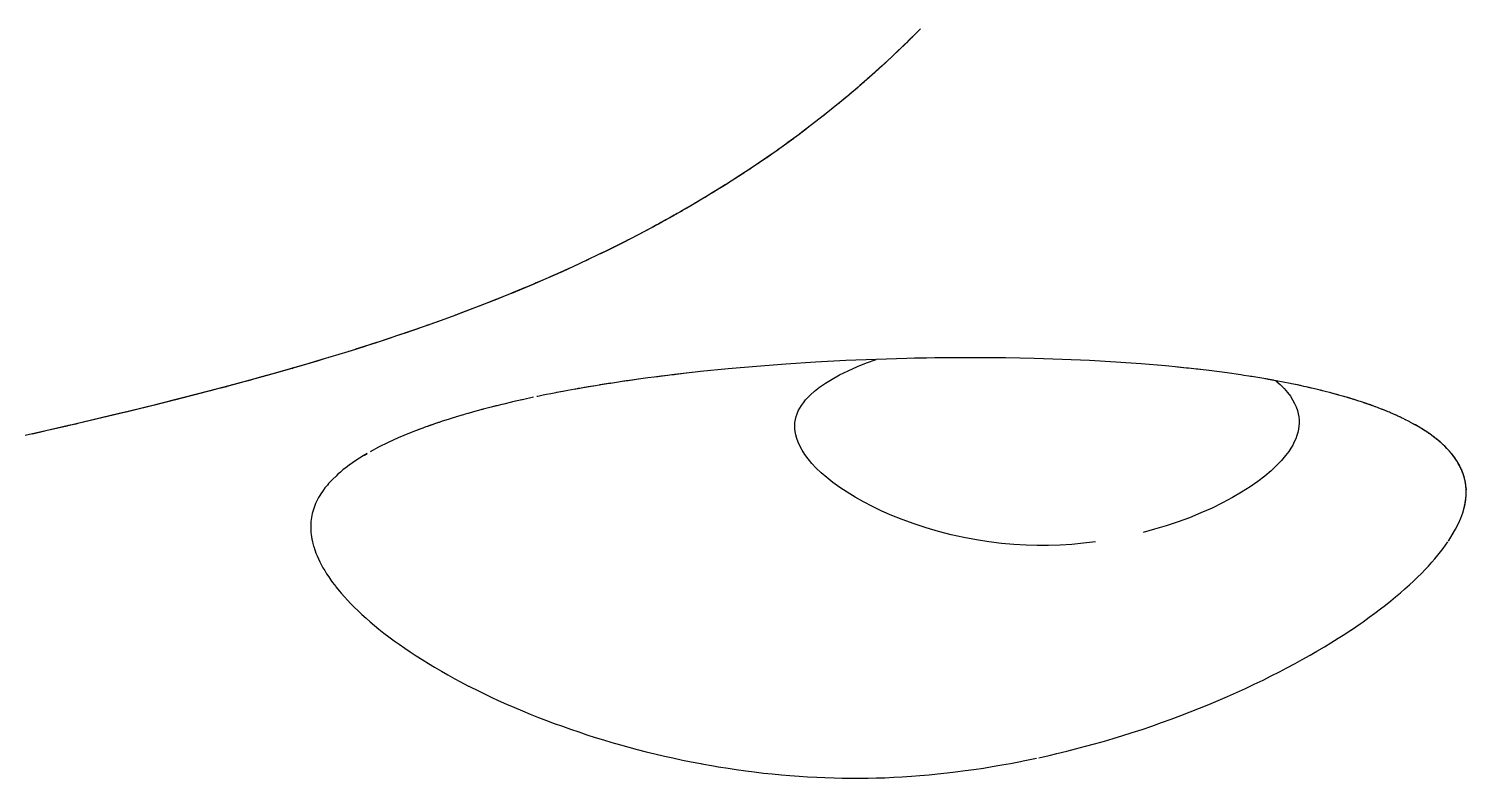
# Model space of a CAD drawing. Extents: x 0 to 11, y 0 to 8.5.
# Drawn here: x 4.4508 to 4.8114, y 6.0321 to 6.22 of the extents above; entities that cross this region are included whole.
import ezdxf

# ---------------------------------------------------------------- set-up
doc = ezdxf.new("R2010")
doc.units = 0
doc.header["$LTSCALE"] = 0.5
doc.header["$MEASUREMENT"] = 0
doc.layers.add('VISIBLE', color=7, linetype='CONTINUOUS')

msp = doc.modelspace()

# ---------------------------------------------------------------- linework, layer by layer
at = {"layer": 'VISIBLE'}
for p, q in [((4.67222121, 6.2177603), (4.67139802, 6.21694748)), ((4.67172123, 6.21725671), (4.67139802, 6.21694748)), ((4.67222121, 6.2177603), (4.67211555, 6.21765487)), ((4.67301712, 6.21855292), (4.6724706, 6.21800536)), ((4.67450642, 6.22004506), (4.67301712, 6.21855292)), ((4.66790589, 6.21357276), (4.66578929, 6.21159941)), ((4.66934236, 6.21495427), (4.66736738, 6.21306375)), ((4.67099663, 6.21655031), (4.66887491, 6.21449956)), ((4.6650098, 6.21088019), (4.6615887, 6.20778147)), ((4.66427879, 6.21020591), (4.66186001, 6.20803098)), ((4.66366945, 6.2096527), (4.66320324, 6.20922478)), ((4.66513462, 6.21099116), (4.66366945, 6.2096527)), ((4.66713257, 6.21283998), (4.6638232, 6.20979857)), ((4.66578929, 6.21159941), (4.66427879, 6.21020591)), ((4.66655627, 6.21231448), (4.66486941, 6.21075623)), ((4.66626795, 6.21204131), (4.6659772, 6.21176356)), ((4.65932551, 6.20581806), (4.65762337, 6.20434142)), ((4.6604728, 6.20680703), (4.65885394, 6.20540334)), ((4.66019564, 6.20655884), (4.65932551, 6.20581806)), ((4.66191023, 6.20807553), (4.66039541, 6.20673088)), ((4.66081035, 6.20709909), (4.66080506, 6.20709452)), ((4.66281317, 6.2088764), (4.66109167, 6.207342)), ((4.66236007, 6.20848063), (4.66110739, 6.20736389)), ((4.66143944, 6.20765197), (4.66110739, 6.20736389)), ((4.66294407, 6.20899288), (4.66123972, 6.20747372)), ((4.6615887, 6.20778147), (4.66143944, 6.20765197)), ((4.66320324, 6.20922478), (4.66294407, 6.20899288)), ((4.65518782, 6.2022943), (4.6504725, 6.19846633)), ((4.65603291, 6.20300331), (4.65488424, 6.20204785)), ((4.65590074, 6.20289023), (4.65518782, 6.2022943)), ((4.65603291, 6.20300331), (4.65590074, 6.20289023)), ((4.65734782, 6.20410593), (4.65669963, 6.20356401)), ((4.65850286, 6.2051044), (4.65734782, 6.20410593)), ((4.65077026, 6.19870805), (4.6501373, 6.1981963)), ((4.6501373, 6.1981963), (4.64500086, 6.19424187)), ((4.65011349, 6.19817798), (4.65004659, 6.19812425)), ((4.6504725, 6.19846633), (4.65028647, 6.19831691)), ((4.64271561, 6.19253771), (4.6386203, 6.18958622)), ((4.64215914, 6.19213468), (4.64040769, 6.19087086)), ((4.64267372, 6.19250635), (4.64215914, 6.19213468)), ((4.64340377, 6.19305301), (4.64267372, 6.19250635)), ((4.64590511, 6.19492448), (4.64405606, 6.19354059)), ((4.64426752, 6.1936949), (4.64405606, 6.19354059)), ((4.64500086, 6.19424187), (4.64426752, 6.1936949)), ((4.63753585, 6.1888303), (4.63490423, 6.18700067)), ((4.63723809, 6.18862329), (4.63592627, 6.18770499)), ((4.63797743, 6.18913054), (4.63703679, 6.18848333)), ((4.63795431, 6.18911612), (4.63779271, 6.18900344)), ((4.63994884, 6.19053822), (4.63884654, 6.18974928)), ((4.64037122, 6.19084812), (4.63994884, 6.19053822)), ((4.63204993, 6.18507598), (4.62805254, 6.18247521)), ((4.63390051, 6.18632539), (4.63038917, 6.18397848)), ((4.63183481, 6.18493175), (4.63111284, 6.18446217)), ((4.63427416, 6.18658369), (4.6314981, 6.18471695)), ((4.63556352, 6.18745592), (4.63238021, 6.18530368)), ((4.63441633, 6.1866803), (4.63372696, 6.18620598)), ((4.63592627, 6.18770499), (4.63580423, 6.18762245)), ((4.6261484, 6.18125446), (4.62187057, 6.1786085)), ((4.62660179, 6.18154513), (4.62559702, 6.18091341)), ((4.62975284, 6.18356527), (4.62614091, 6.18124965)), ((4.62007599, 6.17752292), (4.61650601, 6.1754185)), ((4.62175111, 6.17853506), (4.62028582, 6.17765117)), ((4.62460155, 6.18028755), (4.62093307, 6.17803211)), ((4.6239263, 6.17988003), (4.62230047, 6.17888206)), ((4.61303202, 6.17344043), (4.61113455, 6.17236551)), ((4.61350145, 6.17369956), (4.61237537, 6.17306844)), ((4.61539199, 6.17477392), (4.61303202, 6.17344043)), ((4.61349101, 6.17369978), (4.61313355, 6.173493)), ((4.61742455, 6.1759534), (4.61524822, 6.17469049)), ((4.61537846, 6.17476627), (4.61524822, 6.17469049)), ((4.61751471, 6.17600528), (4.61553936, 6.17486854)), ((4.61674439, 6.17555349), (4.61581749, 6.1750286)), ((4.61688692, 6.17564401), (4.61625752, 6.17527778)), ((4.61811823, 6.17636887), (4.61674439, 6.17555349)), ((4.61775313, 6.17614804), (4.6170157, 6.17571895)), ((4.61875812, 6.17674607), (4.61775313, 6.17614804)), ((4.60933506, 6.17138761), (4.60581931, 6.16948375)), ((4.60803452, 6.17067889), (4.60717327, 6.17022334)), ((4.60887626, 6.17113489), (4.6084145, 6.17088911)), ((4.60953919, 6.17149402), (4.60887626, 6.17113489)), ((4.61098361, 6.17228349), (4.60933506, 6.17138761)), ((4.61074996, 6.1721526), (4.61042666, 6.17197479)), ((4.6112666, 6.17244474), (4.61063946, 6.17209262)), ((4.61073149, 6.17214245), (4.61063946, 6.17209262)), ((4.61094957, 6.17226424), (4.61074996, 6.1721526)), ((4.61099657, 6.17229053), (4.61094957, 6.17226424)), ((4.6112666, 6.17244474), (4.61098361, 6.17228349)), ((4.61099657, 6.17229053), (4.61098361, 6.17228349)), ((4.61143829, 6.17253758), (4.61099657, 6.17229053)), ((4.61113455, 6.17236551), (4.61099657, 6.17229053)), ((4.59949302, 6.16621959), (4.5954635, 6.16421697)), ((4.60222996, 6.1676192), (4.59949302, 6.16621959)), ((4.60177463, 6.16737181), (4.60101315, 6.16698787)), ((4.60161561, 6.16730045), (4.60101315, 6.16698787)), ((4.60161561, 6.16730045), (4.60111361, 6.16704832)), ((4.60561405, 6.169375), (4.60161561, 6.16730045)), ((4.60515269, 6.16913741), (4.60496757, 6.16903958)), ((4.59410248, 6.16355917), (4.59060943, 6.16189674)), ((4.59711346, 6.16503847), (4.59440389, 6.16370658)), ((4.59844454, 6.16569276), (4.59711346, 6.16503847)), ((4.58500779, 6.15932432), (4.58376532, 6.15875821)), ((4.58908925, 6.16117934), (4.58458569, 6.1591274)), ((4.58628702, 6.15990718), (4.58500779, 6.15932432)), ((4.59079322, 6.16198421), (4.59057374, 6.16188147)), ((4.59119621, 6.162176), (4.59075491, 6.16196682)), ((4.5908431, 6.16200795), (4.59075491, 6.16196682)), ((4.57748612, 6.15601662), (4.57190996, 6.15369002)), ((4.57864803, 6.15652581), (4.57464125, 6.15481669)), ((4.57864803, 6.15652581), (4.57748612, 6.15601662)), ((4.57932389, 6.1568141), (4.57812194, 6.15628996)), ((4.57885272, 6.15660863), (4.57847432, 6.15645153)), ((4.58344963, 6.15861327), (4.57932389, 6.1568141)), ((4.58376532, 6.15875821), (4.5816432, 6.15783627)), ((4.5816432, 6.15783627), (4.5816432, 6.15783627)), ((4.56853445, 6.15232962), (4.56358696, 6.15038438)), ((4.56701119, 6.15172084), (4.56378941, 6.15046822)), ((4.57138241, 6.15347945), (4.56505911, 6.15095372)), ((4.57077181, 6.15322981), (4.56611639, 6.15137188)), ((4.57536849, 6.155126), (4.5705473, 6.15314021)), ((4.57417177, 6.15462012), (4.57410696, 6.15459335)), ((4.57513296, 6.15502643), (4.57417177, 6.15462012)), ((4.5579232, 6.14824485), (4.55307903, 6.14647778)), ((4.55777098, 6.14818971), (4.55772104, 6.1481711)), ((4.56358696, 6.15038438), (4.55911603, 6.14869681)), ((4.56505911, 6.15095372), (4.5592261, 6.14872775)), ((4.5648235, 6.1508607), (4.56353135, 6.15037071)), ((4.56508997, 6.15096605), (4.56505002, 6.15095025)), ((4.55125875, 6.14582677), (4.54556868, 6.14384341)), ((4.54863745, 6.14491664), (4.5468799, 6.14430476)), ((4.53793093, 6.14129402), (4.53278728, 6.13965869)), ((4.5382574, 6.14140546), (4.53675031, 6.14091866)), ((4.5381896, 6.14137963), (4.53726183, 6.14108129)), ((4.5382574, 6.14140546), (4.53780895, 6.14125524)), ((4.53802531, 6.14132493), (4.53786728, 6.14127317)), ((4.5381896, 6.14137963), (4.53802531, 6.14132493)), ((4.54432932, 6.14342388), (4.5381896, 6.14137963)), ((4.54525164, 6.14373789), (4.54305479, 6.14300816)), ((4.54501469, 6.14365208), (4.54432932, 6.14342388)), ((4.5468799, 6.14430476), (4.54525164, 6.14373789)), ((4.52521246, 6.13732873), (4.5212956, 6.13615826)), ((4.52521246, 6.13732873), (4.52413347, 6.13699912)), ((4.53143268, 6.13922979), (4.53086118, 6.13905141)), ((4.53086656, 6.13905304), (4.53086118, 6.13905141)), ((4.53143268, 6.13922979), (4.53142767, 6.1392282)), ((4.53579229, 6.14060828), (4.5354841, 6.14050967)), ((4.68824276, 6.13755645), (4.68068011, 6.13752201)), ((4.51384866, 6.13401734), (4.5103004, 6.13300688)), ((4.52166316, 6.1362681), (4.51384866, 6.13401734)), ((4.51687037, 6.13487444), (4.51725654, 6.13498501)), ((4.51721834, 6.13497391), (4.51687037, 6.13487444)), ((4.52162746, 6.13625466), (4.51701664, 6.13491532)), ((4.52413347, 6.13699912), (4.52288522, 6.13662008)), ((4.61799251, 6.13390047), (4.61278501, 6.13331224)), ((4.74124146, 6.13496485), (4.73898201, 6.13519116)), ((4.74385235, 6.13467048), (4.74372686, 6.13468503)), ((4.74690912, 6.13431878), (4.74385235, 6.13467048)), ((4.50225577, 6.13082021), (4.49780751, 6.12963277)), ((4.50050279, 6.13034068), (4.49935818, 6.13003666)), ((4.50936417, 6.13275727), (4.49962506, 6.13010754)), ((4.5103004, 6.13300688), (4.50225577, 6.13082021)), ((4.51259576, 6.13365647), (4.50860597, 6.1325463)), ((4.59117449, 6.13021563), (4.58844713, 6.12975484)), ((4.59228481, 6.13040383), (4.59050217, 6.13010577)), ((4.59300692, 6.13052622), (4.59117449, 6.13021563)), ((4.59680166, 6.13112536), (4.5940939, 6.13070734)), ((4.59490723, 6.13083402), (4.59473005, 6.13080555)), ((4.59824165, 6.13135195), (4.59672147, 6.13112239)), ((4.60330577, 6.13207984), (4.60030855, 6.13166184)), ((4.60273676, 6.13200217), (4.60089633, 6.13174745)), ((4.60379787, 6.13214872), (4.60330577, 6.13207984)), ((4.60947658, 6.13289711), (4.60770894, 6.13267402)), ((4.75689312, 6.13292373), (4.75564841, 6.13311368)), ((4.75733448, 6.13285745), (4.75689312, 6.13292373)), ((4.76171993, 6.13212203), (4.76093861, 6.13226122)), ((4.76367971, 6.13177258), (4.76322037, 6.13185478)), ((4.76367928, 6.13177298), (4.76368853, 6.13176468)), ((4.77234702, 6.12998392), (4.77123598, 6.13023297)), ((4.4863412, 6.12668047), (4.47578429, 6.12407216)), ((4.48727434, 6.12691194), (4.48234335, 6.12568878)), ((4.48683952, 6.12680487), (4.48287681, 6.12582452)), ((4.48641443, 6.12669583), (4.48610801, 6.12661882)), ((4.4903806, 6.12771322), (4.48641443, 6.12669583)), ((4.49449423, 6.12877446), (4.48727434, 6.12691194)), ((4.49149712, 6.12799963), (4.48731583, 6.1269225)), ((4.48737702, 6.12693785), (4.48733671, 6.12692787)), ((4.49814697, 6.12972339), (4.48968664, 6.12753521)), ((4.49149712, 6.12799963), (4.4903806, 6.12771322)), ((4.49935818, 6.13003666), (4.49935818, 6.13003666)), ((4.57374933, 6.12681382), (4.5730447, 6.1266521)), ((4.57740759, 6.12761689), (4.57468216, 6.12702627)), ((4.58174366, 6.12850334), (4.58073837, 6.12829993)), ((4.58460579, 6.12905402), (4.58174366, 6.12850334)), ((4.58378727, 6.1288954), (4.58323836, 6.12878927)), ((4.58844713, 6.12975484), (4.58762501, 6.12960679)), ((4.58804576, 6.12968256), (4.58786413, 6.1296495)), ((4.58951466, 6.12993793), (4.58859905, 6.12978197)), ((4.77522642, 6.12929669), (4.77375171, 6.12965034)), ((4.77936119, 6.12821015), (4.77796224, 6.12859059)), ((4.78097383, 6.12774834), (4.78068058, 6.12783451)), ((4.78201551, 6.12744687), (4.78097383, 6.12774834)), ((4.78224666, 6.12737543), (4.78201551, 6.12744687)), ((4.78235277, 6.12734435), (4.78224666, 6.12737543)), ((4.78344974, 6.12700735), (4.78294199, 6.12716334)), ((4.78446075, 6.12668412), (4.78329904, 6.12705021)), ((4.47513593, 6.12390947), (4.47235993, 6.12324789)), ((4.47623945, 6.12418129), (4.47578429, 6.12407216)), ((4.48234335, 6.12568878), (4.47623945, 6.12418129)), ((4.55945314, 6.12312942), (4.55942197, 6.12311985)), ((4.55955542, 6.12315916), (4.55945314, 6.12312942)), ((4.56459533, 6.12457172), (4.56423358, 6.12447421)), ((4.56794275, 6.12543705), (4.56690564, 6.12517359)), ((4.56821116, 6.12550515), (4.5679843, 6.12544714)), ((4.57190049, 6.12639153), (4.56997579, 6.12593105)), ((4.79404139, 6.12302351), (4.79319067, 6.12340035)), ((4.46287239, 6.12098908), (4.44992068, 6.11800214)), ((4.46082282, 6.12050926), (4.45193733, 6.11847406)), ((4.45850545, 6.11997618), (4.4562838, 6.11946496)), ((4.46122541, 6.12060345), (4.46050746, 6.12043702)), ((4.4612989, 6.12062088), (4.46082282, 6.12050926)), ((4.46202203, 6.12079297), (4.4612989, 6.12062088)), ((4.54971561, 6.11992284), (4.54914482, 6.11970947)), ((4.55285959, 6.12103583), (4.55087051, 6.12034023)), ((4.55229228, 6.12084043), (4.55090613, 6.1203451)), ((4.55395512, 6.12139729), (4.55285959, 6.12103583)), ((4.55391987, 6.12139476), (4.55358869, 6.12128465)), ((4.79675964, 6.12171252), (4.79633949, 6.12192597)), ((4.79896514, 6.12051493), (4.79745973, 6.12134428)), ((4.798705, 6.12066356), (4.79856738, 6.12074055)), ((4.79999894, 6.11990331), (4.79864468, 6.120699)), ((4.80001111, 6.1198956), (4.79999894, 6.11990331)), ((4.80105827, 6.11923617), (4.80017047, 6.11979835)), ((4.80109585, 6.1192118), (4.8001805, 6.11979273)), ((4.45488854, 6.11913756), (4.45172169, 6.11841253)), ((4.80142985, 6.11899493), (4.80141851, 6.11900253)), ((4.80273037, 6.11808452), (4.80178503, 6.11875499)), ((4.80224387, 6.11843382), (4.80203925, 6.11857469)), ((4.80330146, 6.11766872), (4.80282034, 6.11802371)), ((4.80363069, 6.11741265), (4.80308399, 6.117817)), ((4.80351812, 6.11749591), (4.80330146, 6.11766872)), ((4.80483032, 6.11642347), (4.80381768, 6.11726429)), ((4.80406882, 6.11706846), (4.80394965, 6.11716069)), ((4.80430305, 6.11687571), (4.80394965, 6.11716069)), ((4.80441238, 6.1167861), (4.80438189, 6.1168115)), ((4.80489253, 6.11637512), (4.8046246, 6.11660747)), ((4.80539073, 6.11593155), (4.80527708, 6.11603639)), ((4.80654434, 6.11481172), (4.80600926, 6.11534366)), ((4.8067503, 6.11459877), (4.80654434, 6.11481172)), ((4.80765873, 6.11357267), (4.80718116, 6.11412229)), ((4.80753921, 6.11371022), (4.80731124, 6.11398128)), ((4.80835043, 6.11269204), (4.80772053, 6.11349961)), ((4.80783091, 6.11336454), (4.80776316, 6.11344495)), ((4.80781337, 6.11338424), (4.80777408, 6.11343096)), ((4.80821625, 6.11286963), (4.80814323, 6.11296383)), ((4.80846587, 6.11252998), (4.80830635, 6.11275172)), ((4.80846587, 6.11252998), (4.80835043, 6.11269204)), ((4.80870549, 6.11218279), (4.80842481, 6.11258762)), ((4.80882121, 6.11202459), (4.80874636, 6.11213525)), ((4.8089129, 6.11188722), (4.80882121, 6.11202459)), ((4.80928432, 6.11128327), (4.80909363, 6.11158421)), ((4.8093263, 6.11122329), (4.8091778, 6.11146997)), ((4.80929972, 6.11126652), (4.80927977, 6.11130058)), ((4.8093263, 6.11122329), (4.80929972, 6.11126652)), ((4.80949079, 6.1109442), (4.80942496, 6.11105232)), ((4.80966764, 6.1106229), (4.80942496, 6.11105232)), ((4.8095796, 6.11078428), (4.80944191, 6.11102446)), ((4.80964007, 6.11067462), (4.8095796, 6.11078428)), ((4.80976895, 6.1104301), (4.80960407, 6.11073989)), ((4.80966764, 6.1106229), (4.80964007, 6.11067462)), ((4.80997262, 6.11003305), (4.80964439, 6.11065689)), ((4.80974927, 6.11046984), (4.80973884, 6.11048939)), ((4.80976863, 6.1104307), (4.80973884, 6.11048939)), ((4.81009191, 6.10977812), (4.80974927, 6.11046984)), ((4.80999927, 6.10997595), (4.80979774, 6.11036409)), ((4.80989692, 6.11017692), (4.80984396, 6.11028838)), ((4.80995737, 6.11004973), (4.8099185, 6.11013152)), ((4.81012585, 6.1097048), (4.80997262, 6.11003305)), ((4.81037381, 6.10913369), (4.80998459, 6.11000741)), ((4.81003678, 6.1098969), (4.81000453, 6.10996264)), ((4.81008133, 6.10979684), (4.81003678, 6.1098969)), ((4.8101984, 6.10954253), (4.81009107, 6.10976837)), ((4.8102405, 6.10944799), (4.81012585, 6.1097048)), ((4.8103219, 6.10925787), (4.8102405, 6.10944799)), ((4.81040421, 6.10905513), (4.8103219, 6.10925787)), ((4.81040548, 6.10905165), (4.81037381, 6.10913369)), ((4.8105942, 6.10853694), (4.81040421, 6.10905513)), ((4.81062827, 6.10846309), (4.8105942, 6.10853694)), ((4.81065029, 6.10839351), (4.81061434, 6.1084933)), ((4.81063041, 6.1084569), (4.81062827, 6.10846309)), ((4.81080454, 6.1079015), (4.81063041, 6.1084569)), ((4.8109687, 6.10732407), (4.81075022, 6.10809258)), ((4.81088652, 6.10764235), (4.81083413, 6.10782504)), ((4.81097254, 6.10731738), (4.81088652, 6.10764235)), ((4.81093521, 6.10746689), (4.81091253, 6.10754407)), ((4.81100741, 6.10717445), (4.81093521, 6.10746689)), ((4.81105187, 6.10700259), (4.8109687, 6.10732407)), ((4.8110914, 6.10683427), (4.81105187, 6.10700259)), ((4.81119947, 6.10629431), (4.81106297, 6.10693159)), ((4.81112855, 6.10665482), (4.81108053, 6.10686007)), ((4.81110973, 6.10674658), (4.8110914, 6.10683427)), ((4.81125589, 6.10594411), (4.81110973, 6.10674658)), ((4.81112984, 6.10664827), (4.81112472, 6.10667118)), ((4.81112984, 6.10664827), (4.81112855, 6.10665482)), ((4.81115183, 6.10651672), (4.81113016, 6.10664575)), ((4.81125061, 6.10597821), (4.81114304, 6.10658678)), ((4.81121149, 6.1062166), (4.81114304, 6.10658678)), ((4.81116019, 6.106494), (4.81115275, 6.10653184)), ((4.81120859, 6.1062323), (4.81119947, 6.10629431)), ((4.81133356, 6.10534712), (4.81121149, 6.1062166)), ((4.81124351, 6.10603564), (4.81122021, 6.10615451)), ((4.81130392, 6.10558533), (4.81122295, 6.10614051)), ((4.81123091, 6.10608966), (4.81122702, 6.10610595)), ((4.81128516, 6.1056919), (4.81125061, 6.10597821)), ((4.81132354, 6.10545065), (4.81127188, 6.10580189)), ((4.81129831, 6.10561414), (4.81128889, 6.10566531)), ((4.81133356, 6.10534712), (4.81130392, 6.10558533)), ((4.81134877, 6.10517153), (4.8113314, 6.10536456)), ((4.81138402, 6.10465433), (4.81134134, 6.10528057)), ((4.81139851, 6.10438172), (4.81137861, 6.10484001)), ((4.81114803, 6.10103981), (4.81122325, 6.10148472)), ((4.81117264, 6.1011718), (4.81132273, 6.1022162)), ((4.8112808, 6.10190199), (4.81134886, 6.10252136)), ((4.81132273, 6.1022162), (4.81133688, 6.10235497)), ((4.81133688, 6.10235497), (4.81138002, 6.10295431)), ((4.81137747, 6.10404139), (4.81135943, 6.10407443)), ((4.81139026, 6.10457157), (4.81138402, 6.10465433)), ((4.81140764, 6.10394488), (4.81140376, 6.10406325)), ((4.81084645, 6.09971561), (4.81085734, 6.09975487)), ((4.81090653, 6.09993317), (4.81114803, 6.10103981)), ((4.81110348, 6.10080341), (4.81114856, 6.10104294)), ((4.71841394, 6.09138497), (4.71543646, 6.09101692))]:
    msp.add_line(p, q, dxfattribs=at)
at = {"layer": 'VISIBLE', "flags": 128}
for points in [[(4.67139802, 6.21694748), (4.67021903, 6.21581949), (4.66824649, 6.21390527)], [(4.6724706, 6.21800536), (4.67161123, 6.21714435), (4.67099663, 6.21655031)], [(4.67211555, 6.21765487), (4.67179567, 6.21733567), (4.67172123, 6.21725671)], [(4.67242055, 6.21796122), (4.67254023, 6.21807865), (4.67222121, 6.2177603)], [(4.67301712, 6.21855292), (4.67241649, 6.21795724), (4.67242055, 6.21796122)], [(4.66736738, 6.21306375), (4.66715873, 6.21286403), (4.66713257, 6.21283998)], [(4.66887491, 6.21449956), (4.66819272, 6.21384018), (4.66790589, 6.21357276)], [(4.66427879, 6.21020591), (4.66380289, 6.20976686), (4.66348777, 6.20948594)], [(4.66578929, 6.21159941), (4.66472413, 6.21060635), (4.66427879, 6.21020591)], [(4.65932551, 6.20581806), (4.65876414, 6.20534015), (4.65603291, 6.20300331)], [(4.66110739, 6.20736389), (4.66099195, 6.20726374), (4.65932551, 6.20581806)], [(4.66039541, 6.20673088), (4.66034105, 6.20668263), (4.66019564, 6.20655884)], [(4.66109167, 6.207342), (4.66109167, 6.207342), (4.66091692, 6.20719121), (4.66081035, 6.20709909)], [(4.65590074, 6.20289023), (4.65551601, 6.20256105), (4.65550849, 6.20255462), (4.65518782, 6.2022943)], [(4.65706772, 6.20386501), (4.65703591, 6.20383761), (4.65668256, 6.2035437)], [(4.65885394, 6.20540334), (4.65762256, 6.20433563), (4.65734782, 6.20410593)], [(4.6541104, 6.20140417), (4.65355328, 6.20094075), (4.6504725, 6.19846633)], [(4.6504725, 6.19846633), (4.65019766, 6.19824321), (4.65017631, 6.19822611), (4.65017659, 6.19822655), (4.6501373, 6.1981963)], [(4.64405606, 6.19354059), (4.64124451, 6.19148884), (4.64037122, 6.19084812)], [(4.64267372, 6.19250635), (4.6426605, 6.19249645), (4.64215914, 6.19213468)], [(4.64272865, 6.19254712), (4.64268697, 6.19251592), (4.64267372, 6.19250635)], [(4.64500086, 6.19424187), (4.6447066, 6.19401533), (4.6446762, 6.19399314), (4.64426752, 6.1936949)], [(4.63703679, 6.18848333), (4.63644068, 6.18807318), (4.63441633, 6.1866803)], [(4.63779271, 6.18900344), (4.63698859, 6.18844279), (4.63608008, 6.18780903), (4.63592627, 6.18770499)], [(4.63884654, 6.18974928), (4.63880161, 6.18971777), (4.63723809, 6.18862329)], [(4.6386203, 6.18958622), (4.63841258, 6.18943652), (4.63837748, 6.18941116), (4.63795431, 6.18911612)], [(4.63918818, 6.18998881), (4.63891933, 6.18979462), (4.6386203, 6.18958622)], [(4.63994884, 6.19053822), (4.63945461, 6.19017561), (4.63918818, 6.18998881)], [(4.63238021, 6.18530368), (4.63190579, 6.18498292), (4.63204993, 6.18507598), (4.63204993, 6.18507598)], [(4.63490423, 6.18700067), (4.63473978, 6.18688634), (4.63390051, 6.18632539)], [(4.63556352, 6.18745592), (4.63507587, 6.18711607), (4.63490423, 6.18700067)], [(4.63592627, 6.18770499), (4.63576676, 6.18759333), (4.63556352, 6.18745592)], [(4.62614091, 6.18124965), (4.62554417, 6.18086708), (4.62460155, 6.18028755)], [(4.63038917, 6.18397848), (4.63019657, 6.18384975), (4.62975284, 6.18356527)], [(4.62093307, 6.17803211), (4.6207766, 6.17793592), (4.62007599, 6.17752292)], [(4.61313355, 6.173493), (4.61275506, 6.17327404), (4.61143829, 6.17253758)], [(4.61581749, 6.1750286), (4.61442177, 6.17423822), (4.61349101, 6.17369978)], [(4.6146837, 6.17436337), (4.61460873, 6.17432), (4.61401229, 6.17398587), (4.61350145, 6.17369956)], [(4.61524822, 6.17469049), (4.61495413, 6.17451983), (4.6146837, 6.17436337)], [(4.61650601, 6.1754185), (4.6158877, 6.17505402), (4.61539199, 6.17477392)], [(4.61775313, 6.17614804), (4.61748424, 6.17598804), (4.61742455, 6.1759534)], [(4.61810504, 6.17635282), (4.61784116, 6.17619315), (4.61751471, 6.17600528)], [(4.61908328, 6.17693774), (4.61849379, 6.17658803), (4.61810504, 6.17635282)], [(4.60717327, 6.17022334), (4.60634746, 6.16978653), (4.60365636, 6.16835928)], [(4.60717327, 6.17022334), (4.60620675, 6.16969442), (4.60515269, 6.16913741)], [(4.6084145, 6.17088911), (4.60751403, 6.17040982), (4.60717327, 6.17022334)], [(4.61042666, 6.17197479), (4.61007839, 6.17178324), (4.60877115, 6.17106853), (4.60803452, 6.17067889)], [(4.60953919, 6.17149402), (4.60941476, 6.17142151), (4.60887626, 6.17113489)], [(4.61063946, 6.17209262), (4.60960935, 6.1715349), (4.60953919, 6.17149402)], [(4.61057072, 6.17205402), (4.61051046, 6.17202019), (4.61042666, 6.17197479)], [(4.61074996, 6.1721526), (4.6107411, 6.17214765), (4.61073149, 6.17214245)], [(4.61094957, 6.17226424), (4.61081049, 6.17218589), (4.61074996, 6.1721526)], [(4.61098361, 6.17228349), (4.61097316, 6.17227753), (4.61094957, 6.17226424)], [(4.61237537, 6.17306844), (4.61150911, 6.17258293), (4.6112666, 6.17244474)], [(4.60111361, 6.16704832), (4.59740953, 6.16518795), (4.59711346, 6.16503847)], [(4.59949302, 6.16621959), (4.59891587, 6.16592444), (4.59844454, 6.16569276)], [(4.60101315, 6.16698787), (4.6004275, 6.16668401), (4.59949302, 6.16621959)], [(4.60337618, 6.16821391), (4.60326396, 6.16815624), (4.60319319, 6.16811896)], [(4.60581931, 6.16948375), (4.60571995, 6.16942995), (4.60561405, 6.169375)], [(4.59440389, 6.16370658), (4.59428079, 6.16364607), (4.59406821, 6.16354286)], [(4.5954635, 6.16421697), (4.59498647, 6.16397988), (4.59410248, 6.16355917)], [(4.58500779, 6.15932432), (4.58427462, 6.15899853), (4.5819015, 6.15795096), (4.5816432, 6.15783627)], [(4.58458569, 6.1591274), (4.58362817, 6.15869112), (4.58344963, 6.15861327)], [(4.59075491, 6.16196682), (4.58989288, 6.16156483), (4.58824574, 6.16079501)], [(4.59060943, 6.16189674), (4.58938931, 6.16131605), (4.58908925, 6.16117934)], [(4.57748612, 6.15601662), (4.57733718, 6.15595134), (4.57542303, 6.15514846), (4.57536849, 6.155126)], [(4.57812194, 6.15628996), (4.5776948, 6.15610369), (4.57748612, 6.15601662)], [(4.5816432, 6.15783627), (4.58107884, 6.15759108), (4.57864803, 6.15652581)], [(4.56919869, 6.15259055), (4.56889351, 6.15246643), (4.56833156, 6.15224499)], [(4.5705473, 6.15314021), (4.57032795, 6.15304987), (4.56919869, 6.15259055)], [(4.57190996, 6.15369002), (4.5715806, 6.15355259), (4.57077181, 6.15322981)], [(4.57190996, 6.15369002), (4.5718138, 6.15365176), (4.57138241, 6.15347945)], [(4.57410696, 6.15459335), (4.57253945, 6.15394604), (4.57214837, 6.15378487), (4.57190996, 6.15369002)], [(4.57417177, 6.15462012), (4.57415258, 6.154612), (4.57410696, 6.15459335)], [(4.57464125, 6.15481669), (4.57421787, 6.15463915), (4.57417177, 6.15462012)], [(4.55911603, 6.14869681), (4.55788991, 6.148234), (4.55777098, 6.14818971)], [(4.5592261, 6.14872775), (4.55877314, 6.14855489), (4.5579232, 6.14824485)], [(4.56353135, 6.15037071), (4.56047063, 6.14921007), (4.55911603, 6.14869681)], [(4.56505911, 6.15095372), (4.5648769, 6.15088094), (4.56485835, 6.15087391), (4.5648235, 6.1508607)], [(4.56611639, 6.15137188), (4.56527653, 6.1510367), (4.56505911, 6.15095372)], [(4.55379906, 6.14674043), (4.55170429, 6.14600027), (4.55060103, 6.14559751)], [(4.55307903, 6.14647778), (4.55206048, 6.14610623), (4.55125875, 6.14582677)], [(4.53780895, 6.14125524), (4.5376945, 6.1412169), (4.53579229, 6.14060828)], [(4.53726183, 6.14108129), (4.53629784, 6.1407713), (4.53579229, 6.14060828)], [(4.53802531, 6.14132493), (4.53796504, 6.14130486), (4.53793093, 6.14129402)], [(4.54305479, 6.14300816), (4.54150387, 6.142493), (4.5382574, 6.14140546)], [(4.5468799, 6.14430476), (4.54609163, 6.1440366), (4.5439137, 6.14330166), (4.54305479, 6.14300816)], [(4.54556868, 6.14384341), (4.54512812, 6.14368985), (4.54501469, 6.14365208)], [(4.52605089, 6.13758806), (4.52580798, 6.13751065), (4.52521246, 6.13732873)], [(4.53086118, 6.13905141), (4.52637694, 6.13769195), (4.52605089, 6.13758806)], [(4.53142767, 6.1392282), (4.53101891, 6.13909923), (4.53086656, 6.13905304)], [(4.5354841, 6.14050967), (4.53513185, 6.14039696), (4.53143268, 6.13922979)], [(4.67297564, 6.13739507), (4.67106285, 6.1373551), (4.66337133, 6.13712371)], [(4.68068011, 6.13752201), (4.678106, 6.13748679), (4.67600384, 6.13745788), (4.67424366, 6.13742198), (4.67297564, 6.13739507)], [(4.72985432, 6.13601415), (4.72350661, 6.13646415), (4.71691225, 6.13684147), (4.7100855, 6.13714234), (4.70304325, 6.13736361), (4.69580523, 6.13750233), (4.68824276, 6.13755645)], [(4.51701664, 6.13491532), (4.51466684, 6.13423276), (4.51259576, 6.13365647)], [(4.51691303, 6.13488666), (4.51650293, 6.13477321), (4.51384866, 6.13401734)], [(4.52145041, 6.13620452), (4.51802075, 6.13520967), (4.51789711, 6.13517108)], [(4.52288522, 6.13662008), (4.52287983, 6.13661844), (4.52162746, 6.13625466)], [(4.61716972, 6.13380851), (4.61320007, 6.13336246), (4.61278501, 6.13331224)], [(4.66337133, 6.13712371), (4.65576489, 6.13680913), (4.64816304, 6.13640833), (4.64071874, 6.13593005), (4.63340976, 6.13537496), (4.62626768, 6.13474699), (4.61932015, 6.13405048), (4.61799251, 6.13390047)], [(4.71543646, 6.09101692), (4.71247948, 6.09073785), (4.70955116, 6.09054771), (4.70665863, 6.09044584), (4.70380799, 6.09043129), (4.70100446, 6.09050276), (4.69794131, 6.09068025), (4.69483323, 6.09096445), (4.69169047, 6.09135616), (4.68852492, 6.09185535), (4.68535018, 6.09246112), (4.68218153, 6.09317142), (4.67903578, 6.09398297), (4.67593111, 6.09489114), (4.67288669, 6.09588982), (4.66992227, 6.0969715), (4.66733925, 6.09800855), (4.66485138, 6.09909817), (4.6624718, 6.10023226), (4.66021245, 6.10140238), (4.65808364, 6.10259978), (4.65609385, 6.10381565), (4.65424948, 6.10504144), (4.65255474, 6.10626902), (4.65101166, 6.10749083), (4.64962018, 6.10870017), (4.64837837, 6.10989118), (4.64728262, 6.11105902), (4.64632796, 6.11219982), (4.64550838, 6.11331072), (4.64481719, 6.1143899), (4.6442473, 6.11543636), (4.64382126, 6.11637684), (4.64347972, 6.1173147), (4.64322484, 6.11824865), (4.6430713, 6.1190848), (4.64299588, 6.11983297), (4.64298113, 6.12057629), (4.64302816, 6.12131407), (4.64313812, 6.12204565), (4.64331214, 6.12277032), (4.64355126, 6.12348742), (4.64385508, 6.12419655), (4.64422221, 6.12489751), (4.6446512, 6.12559006), (4.64514066, 6.12627403), (4.64568914, 6.12694916), (4.64629521, 6.12761528), (4.64695748, 6.12827214), (4.64792542, 6.12913323), (4.64920367, 6.13013846), (4.65067192, 6.13115877), (4.65234295, 6.13219149), (4.65422865, 6.13323282), (4.65633953, 6.13427801), (4.65868408, 6.13532135), (4.66097107, 6.13624238), (4.66337133, 6.13712371)], [(4.74124146, 6.13496485), (4.74053694, 6.13504295), (4.73919401, 6.13517526), (4.73594399, 6.13549546), (4.72985432, 6.13601415)], [(4.74372686, 6.13468503), (4.74176767, 6.13491214), (4.74124146, 6.13496485)], [(4.74690912, 6.13431878), (4.74686597, 6.13432439), (4.74408661, 6.13464561), (4.74372686, 6.13468503)], [(4.75140057, 6.13373549), (4.7469468, 6.13431444), (4.74690912, 6.13431878)], [(4.75489941, 6.13322548), (4.75142266, 6.13373235), (4.75142742, 6.13373171), (4.75140637, 6.13373474), (4.75140057, 6.13373549)], [(4.49962506, 6.13010754), (4.49948643, 6.13006983), (4.49935818, 6.13003666)], [(4.50225577, 6.13082021), (4.50021206, 6.1302647), (4.50050279, 6.13034069), (4.50050279, 6.13034068)], [(4.50860597, 6.1325463), (4.50586974, 6.13178494), (4.50225577, 6.13082021)], [(4.59050217, 6.13010577), (4.59038448, 6.1300861), (4.58951466, 6.12993793)], [(4.59300692, 6.13052622), (4.59142906, 6.13026331), (4.59050217, 6.13010577)], [(4.5940939, 6.13070734), (4.59388749, 6.13067547), (4.59300692, 6.13052622)], [(4.59490723, 6.13083402), (4.59432807, 6.13074636), (4.5940939, 6.13070734)], [(4.59672147, 6.13112239), (4.59639692, 6.13107338), (4.59490723, 6.13083402)], [(4.60030855, 6.13166184), (4.60010062, 6.13163284), (4.5996633, 6.13156663), (4.59824165, 6.13135195)], [(4.60089633, 6.13174745), (4.6006999, 6.13172027), (4.60030855, 6.13166184)], [(4.60273676, 6.13200217), (4.60117208, 6.13178847), (4.60089633, 6.13174745)], [(4.60379787, 6.13214872), (4.60372248, 6.1321386), (4.60273676, 6.13200217)], [(4.60770894, 6.13267402), (4.60609906, 6.13247084), (4.60379787, 6.13214872)], [(4.61212762, 6.1332327), (4.61167212, 6.13317758), (4.60860027, 6.13279373), (4.60770894, 6.13267402)], [(4.61212762, 6.1332327), (4.61110399, 6.13310595), (4.60947658, 6.13289711)], [(4.61278501, 6.13331224), (4.61261418, 6.13329294), (4.61212762, 6.1332327)], [(4.76368853, 6.13176468), (4.76476673, 6.13079788), (4.76574883, 6.12979935), (4.76658009, 6.12883221), (4.76729434, 6.1278716), (4.76785442, 6.12699261), (4.76833441, 6.12610069), (4.7687327, 6.1251966), (4.76904767, 6.12428105), (4.76925855, 6.12344788), (4.76938853, 6.12269102), (4.76946095, 6.12192798), (4.76947496, 6.12115913), (4.76942968, 6.12038483), (4.76932425, 6.11960549), (4.76915781, 6.11882153), (4.7689295, 6.11803328), (4.76863891, 6.11724128), (4.76828703, 6.11644623), (4.7678751, 6.11564895), (4.76740436, 6.11485026), (4.76687607, 6.11405095), (4.7660843, 6.11298559), (4.76504145, 6.1117495), (4.76383088, 6.11047868), (4.76244515, 6.10917743), (4.76087841, 6.10785142), (4.75912692, 6.10650774), (4.75718942, 6.10515482), (4.75506751, 6.10380233), (4.75276582, 6.10246088), (4.75029209, 6.10114181), (4.74765708, 6.09985685), (4.74487425, 6.09861778), (4.74195938, 6.09743597), (4.73893, 6.0963222), (4.73612143, 6.09538617), (4.73324961, 6.09451955), (4.7303285, 6.09372775)], [(4.75564841, 6.13311368), (4.75526674, 6.13317193), (4.75489941, 6.13322548)], [(4.76093861, 6.13226122), (4.76063842, 6.13231469), (4.75759109, 6.13281891), (4.75733448, 6.13285745)], [(4.76322037, 6.13185478), (4.76309416, 6.13187907), (4.76114691, 6.13222618), (4.76093861, 6.13226122)], [(4.76322037, 6.13185478), (4.7626844, 6.13195068), (4.76171993, 6.13212203)], [(4.76984697, 6.13054003), (4.76963107, 6.1305877), (4.76905268, 6.13070936), (4.76760552, 6.13101106), (4.76720362, 6.13108928), (4.76372687, 6.13176415), (4.76367971, 6.13177258)], [(4.76984697, 6.13054003), (4.76806919, 6.1309138), (4.76806866, 6.13091431)], [(4.77123598, 6.13023297), (4.77063304, 6.13036812), (4.77007129, 6.13049286), (4.76984697, 6.13054003)], [(4.77234702, 6.12998392), (4.77218902, 6.13002144), (4.77123598, 6.13023297)], [(4.48641443, 6.12669583), (4.48624628, 6.1266527), (4.48234335, 6.12568878)], [(4.48722374, 6.12689939), (4.4872182, 6.126898), (4.48717424, 6.12688679)], [(4.48728606, 6.12691489), (4.48728221, 6.1269139), (4.48727434, 6.12691194)], [(4.48731583, 6.1269225), (4.48729604, 6.1269174), (4.48728606, 6.12691489)], [(4.49780751, 6.12963277), (4.49642431, 6.12926354), (4.49149712, 6.12799963)], [(4.49780751, 6.12963277), (4.4928534, 6.12834901), (4.49149712, 6.12799963)], [(4.49935818, 6.13003666), (4.49904068, 6.12995232), (4.49780751, 6.12963277)], [(4.5745292, 6.12699289), (4.5721454, 6.12645012), (4.57190049, 6.12639153)], [(4.57468216, 6.12702627), (4.57455304, 6.12699828), (4.57374933, 6.12681382)], [(4.58073837, 6.12829993), (4.5798906, 6.12812838), (4.57850417, 6.12784491), (4.57825981, 6.12779521)], [(4.5851834, 6.12916167), (4.58486386, 6.12910355), (4.58378727, 6.1288954)], [(4.58786413, 6.1296495), (4.58606206, 6.12932146), (4.5851834, 6.12916167)], [(4.58844713, 6.12975484), (4.58838722, 6.12974472), (4.58804576, 6.12968256)], [(4.58859905, 6.12978197), (4.58857576, 6.12977801), (4.58844713, 6.12975484)], [(4.58951466, 6.12993793), (4.5888121, 6.12981853), (4.58863378, 6.12978823), (4.58859905, 6.12978197)], [(4.77375171, 6.12965034), (4.77255676, 6.1299369), (4.77234702, 6.12998392)], [(4.77522642, 6.12929669), (4.77520518, 6.1293021), (4.77514312, 6.12931811), (4.77504463, 6.12934307), (4.77480244, 6.12940082), (4.77375171, 6.12965034)], [(4.77710256, 6.12881907), (4.77632924, 6.12901765), (4.77539434, 6.12925642), (4.77522642, 6.12929669)], [(4.77936119, 6.12821015), (4.77911437, 6.12828042), (4.77744805, 6.12873046), (4.77717005, 6.1288019), (4.77710256, 6.12881907)], [(4.77796224, 6.12859059), (4.77745304, 6.12872907), (4.77710256, 6.12881907)], [(4.78068058, 6.12783451), (4.78001317, 6.12803063), (4.77940345, 6.12819865), (4.77936119, 6.12821015)], [(4.78201551, 6.12744687), (4.78194353, 6.12746911), (4.78078433, 6.12780498), (4.78068058, 6.12783451)], [(4.78224666, 6.12737543), (4.78181649, 6.12750143), (4.78161156, 6.12756095), (4.78097383, 6.12774834)], [(4.78235277, 6.12734435), (4.78207717, 6.12742902), (4.78201551, 6.12744687)], [(4.78294199, 6.12716334), (4.78290131, 6.12717655), (4.78273859, 6.12722687), (4.78249748, 6.12730197), (4.78235277, 6.12734435)], [(4.78329904, 6.12705021), (4.783006, 6.12714256), (4.78294199, 6.12716334)], [(4.78561368, 6.12630128), (4.78490049, 6.12654264), (4.78446913, 6.12668147), (4.78446075, 6.12668412)], [(4.47578429, 6.12407216), (4.47350378, 6.1235254), (4.46202203, 6.12079297)], [(4.47235993, 6.12324789), (4.46317267, 6.12105833), (4.46287239, 6.12098908)], [(4.47623945, 6.12418129), (4.4752194, 6.12392937), (4.47513593, 6.12390947)], [(4.55955542, 6.12315916), (4.55805401, 6.12270757), (4.55786326, 6.12264952)], [(4.55960239, 6.12317466), (4.55958028, 6.12316844), (4.55945314, 6.12312942)], [(4.56032206, 6.12338211), (4.55983555, 6.12324342), (4.55955542, 6.12315916)], [(4.56234503, 6.123954), (4.56104404, 6.12358792), (4.56032206, 6.12338211)], [(4.56234503, 6.123954), (4.5612914, 6.12366355), (4.56064759, 6.12347677), (4.56032206, 6.12338211)], [(4.56423358, 6.12447421), (4.56328648, 6.12421892), (4.56234503, 6.123954)], [(4.56459533, 6.12457172), (4.56442938, 6.12452806), (4.56423358, 6.12447421)], [(4.56483706, 6.12463531), (4.56468524, 6.12459595), (4.56459533, 6.12457172)], [(4.5679843, 6.12544714), (4.56684553, 6.12515597), (4.56483706, 6.12463531)], [(4.56794275, 6.12543705), (4.56780007, 6.12540239), (4.56739593, 6.12529889), (4.56715219, 6.12523676), (4.5671615, 6.12523859)], [(4.56821116, 6.12550515), (4.56820433, 6.1255035), (4.56794275, 6.12543705)], [(4.56997579, 6.12593105), (4.56948271, 6.12581308), (4.5682196, 6.12550731), (4.56821116, 6.12550515)], [(4.78696405, 6.12584303), (4.78641759, 6.12603366), (4.78561368, 6.12630128)], [(4.78696405, 6.12584303), (4.78569244, 6.12627462), (4.78561368, 6.12630128)], [(4.78722283, 6.12575276), (4.78710758, 6.12579432), (4.78696405, 6.12584303)], [(4.78822759, 6.12539005), (4.78765431, 6.12559982), (4.78737993, 6.12569796), (4.78722283, 6.12575276)], [(4.78822759, 6.12539005), (4.78780461, 6.12554298), (4.78722283, 6.12575276)], [(4.78916129, 6.1250439), (4.78871429, 6.12521337), (4.78867993, 6.12522644), (4.78858596, 6.12526047), (4.78822759, 6.12539005)], [(4.79013757, 6.12466916), (4.78946874, 6.12492956), (4.78916129, 6.1250439)], [(4.79013757, 6.12466916), (4.78928295, 6.12499777), (4.78916129, 6.1250439)], [(4.79043968, 6.12455153), (4.79035632, 6.12458504), (4.79013757, 6.12466916)], [(4.79180951, 6.12399439), (4.79163416, 6.12406992), (4.79091898, 6.12436061), (4.79050116, 6.12452759), (4.79043968, 6.12455153)], [(4.79180951, 6.12399439), (4.79120626, 6.12424335), (4.79043968, 6.12455153)], [(4.79319067, 6.12340035), (4.79303816, 6.1234679), (4.79244448, 6.12373003), (4.79212134, 6.1238657), (4.79180951, 6.12399439)], [(4.79404139, 6.12302351), (4.79364105, 6.12320754), (4.79319067, 6.12340035)], [(4.79463161, 6.12275236), (4.79428642, 6.12291497), (4.79404139, 6.12302351)], [(4.46050746, 6.12043702), (4.46041021, 6.12041448), (4.45850545, 6.11997618)], [(4.46287239, 6.12098908), (4.46259826, 6.12092382), (4.46175643, 6.12072976)], [(4.54888362, 6.11960899), (4.54631238, 6.11861352), (4.54352212, 6.11744243), (4.54095194, 6.11627184), (4.53859177, 6.11510385), (4.53650125, 6.11397792)], [(4.54914482, 6.11970947), (4.54833916, 6.1194083), (4.54827762, 6.11938489)], [(4.55087051, 6.12034023), (4.55084067, 6.12032979), (4.55045635, 6.12019475), (4.54981259, 6.1199591), (4.54971561, 6.11992284)], [(4.55229228, 6.12084043), (4.55201963, 6.120747), (4.55159145, 6.12059977), (4.55129651, 6.12049418), (4.55087051, 6.12034023)], [(4.55285959, 6.12103583), (4.55259226, 6.12094762), (4.55229228, 6.12084043)], [(4.55358869, 6.12128465), (4.55336405, 6.12120995), (4.55318755, 6.12115051), (4.55285959, 6.12103583)], [(4.55391987, 6.12139476), (4.55373292, 6.12133407), (4.55358869, 6.12128465)], [(4.55547801, 6.12190069), (4.55452332, 6.12159541), (4.55391987, 6.12139476)], [(4.5567855, 6.12231814), (4.55624083, 6.12214462), (4.55547801, 6.12190069)], [(4.55786326, 6.12264952), (4.5570241, 6.12239415), (4.5567855, 6.12231814)], [(4.79533436, 6.12241965), (4.79519575, 6.12248743), (4.79490226, 6.12262807), (4.79463161, 6.12275236)], [(4.79533436, 6.12241965), (4.79473702, 6.12270271), (4.79463161, 6.12275236)], [(4.7961905, 6.122001), (4.7955721, 6.12230699), (4.79533436, 6.12241965)], [(4.79633949, 6.12192597), (4.79624062, 6.1219762), (4.7961905, 6.122001)], [(4.79745973, 6.12134428), (4.79728041, 6.12144307), (4.79676478, 6.12170991), (4.79675964, 6.12171252)], [(4.79874059, 6.12064266), (4.79869619, 6.12066725), (4.79745973, 6.12134428)], [(4.79864468, 6.120699), (4.79862605, 6.12071008), (4.79854685, 6.12075247)], [(4.79898176, 6.1205058), (4.79898077, 6.12050632), (4.79896514, 6.12051493)], [(4.79999894, 6.11990331), (4.79990548, 6.11996258), (4.79931576, 6.12031112), (4.79901881, 6.12048601), (4.79898176, 6.1205058)], [(4.8001805, 6.11979273), (4.80009745, 6.11984544), (4.79999894, 6.11990331)], [(4.80077403, 6.11941299), (4.80032393, 6.11969722), (4.80001111, 6.1198956)], [(4.54771001, 6.11916122), (4.54765247, 6.11913885), (4.54756745, 6.11910732)], [(4.80141851, 6.11900253), (4.80133188, 6.11906064), (4.80124245, 6.11911954), (4.80105827, 6.11923617)], [(4.80139996, 6.11901457), (4.801246, 6.1191165), (4.80109585, 6.1192118)], [(4.80203925, 6.11857469), (4.80195305, 6.11863403), (4.80141275, 6.11900609), (4.80139996, 6.11901457)], [(4.80178503, 6.11875499), (4.80174113, 6.11878612), (4.80142985, 6.11899493)], [(4.80269539, 6.11811345), (4.8022544, 6.11842658), (4.80224387, 6.11843382)], [(4.8033584, 6.1176233), (4.80332466, 6.11764967), (4.80284907, 6.11800034), (4.80273037, 6.11808452)], [(4.80381768, 6.11726429), (4.80370681, 6.11735635), (4.80363069, 6.11741265)], [(4.80394965, 6.11716069), (4.80393174, 6.11717513), (4.80381768, 6.11726429)], [(4.80438189, 6.1168115), (4.80435812, 6.11683131), (4.80430305, 6.11687571)], [(4.8046246, 6.11660747), (4.80457146, 6.11665355), (4.80441238, 6.1167861)], [(4.80527708, 6.11603639), (4.80517984, 6.11612611), (4.80511728, 6.11618023), (4.80489253, 6.11637512)], [(4.80546367, 6.11586294), (4.8054504, 6.11587649), (4.80539073, 6.11593155)], [(4.80560825, 6.11572584), (4.80544559, 6.11587725), (4.80547985, 6.11584641), (4.80546367, 6.11586294)], [(4.80656774, 6.11478884), (4.80625773, 6.11510829), (4.80610339, 6.11526085), (4.80603011, 6.11533314), (4.80560825, 6.11572584)], [(4.5350629, 6.11314571), (4.53574949, 6.11354464), (4.53470107, 6.11292855), (4.53379326, 6.11235853), (4.5328401, 6.11174608), (4.53202332, 6.1111812), (4.53115918, 6.11057225), (4.53042825, 6.11001328), (4.52964725, 6.10940748), (4.52899756, 6.10885541), (4.52829368, 6.10825181), (4.52789861, 6.10787682), (4.52710574, 6.10712215)], [(4.8067503, 6.11459877), (4.80671335, 6.11463879), (4.80656774, 6.11478884)], [(4.80693728, 6.11439866), (4.80682278, 6.11452383), (4.8067503, 6.11459877)], [(4.80699751, 6.11433266), (4.80698987, 6.11434116), (4.80693728, 6.11439866)], [(4.80731124, 6.11398128), (4.80728272, 6.11401519), (4.80699751, 6.11433266)], [(4.80772053, 6.11349961), (4.80770576, 6.11351855), (4.80765873, 6.11357267)], [(4.80783091, 6.11336454), (4.80772279, 6.11349694), (4.80772053, 6.11349961)], [(4.80814323, 6.11296383), (4.80786279, 6.11332561), (4.80783179, 6.11336349), (4.80783091, 6.11336454)], [(4.80830635, 6.11275172), (4.80828664, 6.11277912), (4.80816568, 6.11293673), (4.80827808, 6.11278986), (4.80821625, 6.11286963)], [(4.80835043, 6.11269204), (4.80832737, 6.11272442), (4.80830635, 6.11275172)], [(4.80842481, 6.11258762), (4.80836827, 6.11266918), (4.80835043, 6.11269204)], [(4.80874636, 6.11213525), (4.8087112, 6.11218724), (4.80864071, 6.11228694), (4.80846587, 6.11252998)], [(4.80874636, 6.11213525), (4.80869391, 6.11220982), (4.80846587, 6.11252998)], [(4.80929972, 6.11126652), (4.8091896, 6.11144562), (4.80875176, 6.11212706), (4.80870549, 6.11218279)], [(4.80882121, 6.11202459), (4.80876567, 6.1121078), (4.80874636, 6.11213525)], [(4.8089129, 6.11188722), (4.80889186, 6.11192014), (4.80882121, 6.11202459)], [(4.80905852, 6.11165948), (4.80905734, 6.11166128), (4.8089129, 6.11188722)], [(4.80905852, 6.11165948), (4.80895318, 6.11182687), (4.8089129, 6.11188722)], [(4.8091778, 6.11146997), (4.80912301, 6.11156101), (4.80905852, 6.11165948)], [(4.8091778, 6.11146997), (4.8091773, 6.11147072), (4.80905852, 6.11165948)], [(4.80927977, 6.11130058), (4.80919928, 6.11143803), (4.8091778, 6.11146997)], [(4.80942496, 6.11105232), (4.8094193, 6.11106233), (4.80929972, 6.11126652)], [(4.80949079, 6.1109442), (4.8094092, 6.11108845), (4.8093263, 6.11122329)], [(4.80944191, 6.11102446), (4.80936065, 6.11116623), (4.8093263, 6.11122329)], [(4.8095796, 6.11078428), (4.80951606, 6.11089951), (4.80949079, 6.1109442)], [(4.80960407, 6.11073989), (4.80959148, 6.11076355), (4.8095796, 6.11078428)], [(4.80974927, 6.11046984), (4.80971648, 6.11053602), (4.80964007, 6.11067462)], [(4.80973884, 6.11048939), (4.8097013, 6.11056336), (4.80966764, 6.1106229)], [(4.80984396, 6.11028838), (4.80982693, 6.1103242), (4.80974927, 6.11046984)], [(4.80984396, 6.11028838), (4.80983583, 6.11030444), (4.80976895, 6.1104301)], [(4.80997262, 6.11003305), (4.80996676, 6.11004561), (4.80984396, 6.11028838)], [(4.80998459, 6.11000741), (4.80997618, 6.11002627), (4.80997262, 6.11003305)], [(4.81003678, 6.1098969), (4.81001664, 6.10994211), (4.81001545, 6.10994479), (4.80999927, 6.10997595)], [(4.81012585, 6.1097048), (4.81007371, 6.1098216), (4.81003678, 6.1098969)], [(4.81020562, 6.1095261), (4.81013768, 6.10968249), (4.81014005, 6.10967439), (4.81012585, 6.1097048)], [(4.81023811, 6.10945334), (4.81028179, 6.1093508), (4.81020562, 6.1095261)], [(4.8102405, 6.10944799), (4.81021934, 6.10949739), (4.81023811, 6.10945334)], [(4.81030414, 6.10929935), (4.81026125, 6.10940356), (4.81027272, 6.1093758), (4.8102405, 6.10944799)], [(4.8103219, 6.10925787), (4.81030339, 6.10930348), (4.81031963, 6.10926319)], [(4.81031963, 6.10926319), (4.8103478, 6.10919328), (4.81030414, 6.10929935)], [(4.81037381, 6.10913369), (4.81036226, 6.10916361), (4.8103219, 6.10925787)], [(4.81040421, 6.10905513), (4.8103828, 6.10911352), (4.81037381, 6.10913369)], [(4.81053247, 6.10872057), (4.81047288, 6.10888597), (4.81040421, 6.10905513)], [(4.81053247, 6.10872057), (4.81045909, 6.10891278), (4.81040548, 6.10905165)], [(4.81062827, 6.10846309), (4.81060471, 6.10853132), (4.81053247, 6.10872057)], [(4.81063041, 6.1084569), (4.81062889, 6.10846175), (4.81062827, 6.10846309)], [(4.81070834, 6.10822931), (4.81070475, 6.10824084), (4.81068478, 6.1082995), (4.81063041, 6.1084569)], [(4.52710414, 6.10712055), (4.5263884, 6.1063587), (4.52604749, 6.10599449), (4.52573008, 6.10561485), (4.52511948, 6.10487666), (4.52467589, 6.10427553), (4.52447306, 6.10399958), (4.52410639, 6.10344729), (4.52382707, 6.10300823), (4.52350926, 6.10246366), (4.5232626, 6.10200771), (4.52298997, 6.10146649), (4.52277354, 6.10098531), (4.52255398, 6.10046818), (4.52237895, 6.09999088), (4.52220849, 6.09949779), (4.52206324, 6.09899588), (4.52192998, 6.09849616), (4.521821, 6.09798285), (4.52172587, 6.09747752), (4.52165454, 6.09695618), (4.52159735, 6.09644549), (4.52156367, 6.09592039), (4.52154371, 6.09541679), (4.52154692, 6.09485921), (4.52156465, 6.09433071), (4.52160834, 6.09373555), (4.52166563, 6.09320957), (4.52175092, 6.09259721), (4.52184847, 6.09206419), (4.52197679, 6.09143325), (4.52209691, 6.09096346), (4.52227379, 6.09029461)], [(4.52710574, 6.10712215), (4.52710492, 6.10712137), (4.52710414, 6.10712055)], [(4.81070834, 6.10822931), (4.81070643, 6.10823526), (4.81067368, 6.10832856), (4.81065029, 6.10839351)], [(4.81083413, 6.10782504), (4.81082338, 6.10785931), (4.81070834, 6.10822931)], [(4.81083413, 6.10782504), (4.81080174, 6.107938), (4.81070834, 6.10822931)], [(4.81091253, 6.10754407), (4.81085178, 6.10775082), (4.81080454, 6.1079015)], [(4.81088652, 6.10764235), (4.81085989, 6.10774293), (4.81083413, 6.10782504)], [(4.81093521, 6.10746689), (4.81091606, 6.10754447), (4.81090121, 6.10759112), (4.81088652, 6.10764235)], [(4.81105187, 6.10700259), (4.81101096, 6.10717683), (4.81096187, 6.10737618), (4.81093521, 6.10746689)], [(4.81111791, 6.10670169), (4.811059, 6.10696543), (4.81100741, 6.10717445)], [(4.81110973, 6.10674658), (4.81110194, 6.10678935), (4.8110914, 6.10683427)], [(4.81114304, 6.10658678), (4.81113861, 6.10661184), (4.81112855, 6.10665482)], [(4.81114304, 6.10658678), (4.81114046, 6.10660074), (4.81112984, 6.10664827)], [(4.81119947, 6.10629431), (4.81119941, 6.10629468), (4.81116019, 6.106494)], [(4.81121149, 6.1062166), (4.81120269, 6.10627923), (4.81119947, 6.10629431)], [(4.81122295, 6.10614051), (4.81121322, 6.10620725), (4.81121149, 6.1062166)], [(4.81125061, 6.10597821), (4.81124395, 6.10603341), (4.81124201, 6.10604309), (4.81123091, 6.10608966)], [(4.81130392, 6.10558533), (4.81126699, 6.10588211), (4.81126354, 6.10590502), (4.81125061, 6.10597821)], [(4.81128889, 6.10566531), (4.81128737, 6.10567357), (4.81128516, 6.1056919)], [(4.8113314, 6.10536456), (4.81132382, 6.10544869), (4.81132368, 6.10544984), (4.81130392, 6.10558533)], [(4.81134134, 6.10528057), (4.81133986, 6.10530231), (4.81133356, 6.10534712)], [(4.81134134, 6.10528057), (4.81133591, 6.10532828), (4.81133356, 6.10534712)], [(4.81135224, 6.10516027), (4.81134777, 6.105224), (4.81134134, 6.10528057)], [(4.81137861, 6.10484001), (4.81137661, 6.10488614), (4.81136952, 6.10496414), (4.81136208, 6.10505696)], [(4.81138619, 6.10474502), (4.8113854, 6.10476323), (4.81138225, 6.10479961), (4.81137861, 6.10484001)], [(4.81117264, 6.1011718), (4.81119938, 6.10131508), (4.81121497, 6.10141576), (4.81122325, 6.10148472)], [(4.81122325, 6.10148472), (4.81125719, 6.10168553), (4.81125999, 6.10170482), (4.81126281, 6.10173073), (4.81127008, 6.10181747), (4.81127375, 6.1018379), (4.8112808, 6.10190199)], [(4.81122325, 6.10148472), (4.81122514, 6.10150049), (4.81123862, 6.10163094)], [(4.81123862, 6.10163094), (4.81125114, 6.101752), (4.81126539, 6.10181722)], [(4.81126539, 6.10181722), (4.81127266, 6.10185047), (4.8112808, 6.10190199)], [(4.81132273, 6.1022162), (4.81133107, 6.10227423), (4.81133688, 6.10235497)], [(4.81134886, 6.10252136), (4.81137331, 6.10274383), (4.81137732, 6.10281594)], [(4.81137732, 6.10281594), (4.81139398, 6.10316798), (4.81140866, 6.10363848)], [(4.81137732, 6.10281594), (4.81139851, 6.1031966), (4.81140878, 6.10341631), (4.81140866, 6.10363848)], [(4.81138312, 6.10459382), (4.81137765, 6.10465692), (4.81139851, 6.10438172)], [(4.81140764, 6.10394488), (4.81140434, 6.10438503), (4.81139026, 6.10457157)], [(4.81140866, 6.10363848), (4.81141306, 6.10377949), (4.81140764, 6.10394488)], [(4.81140866, 6.10363848), (4.81140857, 6.10382018), (4.81140764, 6.10394488)], [(4.80694748, 6.09158131), (4.80791396, 6.09309335), (4.80875773, 6.09457002), (4.80947129, 6.09598891), (4.81006186, 6.09735109), (4.81053649, 6.09865815), (4.81090124, 6.09990976)], [(4.81090124, 6.09990976), (4.81090302, 6.09991646), (4.81103669, 6.10050296), (4.81110348, 6.10080341)], [(4.81100649, 6.10035989), (4.8110847, 6.1007036), (4.81110348, 6.10080341)], [(4.81110348, 6.10080341), (4.81111713, 6.1008648), (4.81113075, 6.10093754), (4.81114803, 6.10103981)], [(4.81114803, 6.10103981), (4.81116455, 6.10111548), (4.81117264, 6.1011718)], [(4.81114856, 6.10104294), (4.8111525, 6.10106385), (4.81117264, 6.1011718)], [(4.78259329, 6.06933913), (4.78476191, 6.07082234), (4.78553622, 6.07135252), (4.78706022, 6.07244919), (4.78844997, 6.07345504), (4.78987417, 6.07453615), (4.79117261, 6.07553176), (4.79249947, 6.07659614), (4.79370275, 6.07757556), (4.79493334, 6.078621), (4.79604088, 6.07958031), (4.79717438, 6.08060279), (4.7981887, 6.08154053), (4.79922587, 6.08253705), (4.80014868, 6.08345098), (4.80109199, 6.08441993), (4.8019246, 6.08530715), (4.8027771, 6.08624745), (4.8035217, 6.08710575), (4.80428674, 6.08801667), (4.8049465, 6.08884469), (4.8056273, 6.08972536), (4.80620596, 6.09052248), (4.80680609, 6.09137246)], [(4.52227379, 6.09029461), (4.52227994, 6.09027127), (4.52230802, 6.09018438)], [(4.52230802, 6.09018438), (4.52258226, 6.08933672), (4.52263984, 6.0891598), (4.52287646, 6.08853543), (4.52313284, 6.08788852), (4.52346539, 6.08714345), (4.52381589, 6.08639507), (4.52419501, 6.08567014), (4.52461259, 6.08489538), (4.52506056, 6.08414641), (4.52554647, 6.08334925), (4.52606804, 6.08257459), (4.52662576, 6.08175467), (4.52703777, 6.08120402), (4.52782902, 6.08014921)], [(4.52784862, 6.08012436), (4.52877732, 6.07899378), (4.52919957, 6.07848077), (4.53000695, 6.07757605), (4.53074786, 6.07675215), (4.5316395, 6.07582841), (4.53246529, 6.07498326), (4.53344456, 6.07404086), (4.53435602, 6.07317796), (4.53542642, 6.07221731), (4.53642587, 6.07133834), (4.53758726, 6.07036313), (4.53867613, 6.06947053), (4.53992931, 6.06848331), (4.5411079, 6.06758021), (4.5424534, 6.06658352), (4.5437207, 6.06567379), (4.54515874, 6.06467028), (4.54651325, 6.06375776), (4.54804261, 6.06275091), (4.54948198, 6.06183968), (4.55110147, 6.06083269), (4.55262266, 6.05992692), (4.5543297, 6.05892362), (4.55593005, 6.05802689), (4.55772182, 6.05703098), (4.55896362, 6.05637575), (4.56116809, 6.0552155)], [(4.70419531, 6.03724719), (4.70677557, 6.03783131), (4.70872474, 6.0382754), (4.71124467, 6.03889505), (4.71342461, 6.0394389), (4.71594193, 6.04010775), (4.71812524, 6.0407001), (4.72063859, 6.04141783), (4.72281681, 6.04205669), (4.72524545, 6.04279851), (4.72757089, 6.04353219), (4.73008372, 6.04435313), (4.73253054, 6.04517981), (4.73495767, 6.04602803), (4.73737534, 6.04689978), (4.73977738, 6.04779439), (4.74216055, 6.04870888), (4.74452974, 6.04964674), (4.74687118, 6.0506007), (4.74919939, 6.05157811), (4.75149186, 6.05256792), (4.75377281, 6.05358161), (4.756007, 6.05460239), (4.75823373, 6.05564852), (4.76046214, 6.05672509), (4.76250387, 6.05773796), (4.76457684, 6.05879292), (4.76642168, 6.05975891), (4.76848642, 6.06086209), (4.77026317, 6.06184359), (4.77225072, 6.06295873), (4.77395101, 6.06394954), (4.77585846, 6.06507345), (4.77747644, 6.06606823), (4.77929999, 6.06719704), (4.78049667, 6.06797342), (4.78247362, 6.06925882)], [(4.78247362, 6.06925882), (4.78251906, 6.06928836), (4.78259329, 6.06933913)], [(4.56124933, 6.05517413), (4.56379009, 6.05390899), (4.56478298, 6.05341536), (4.56681547, 6.05245717), (4.56859882, 6.05162271), (4.57069737, 6.05068787), (4.57253896, 6.0498783), (4.57469764, 6.04897051), (4.57664138, 6.0481693), (4.57872775, 6.04734212), (4.58065746, 6.04659479), (4.58265493, 6.04584945), (4.58467806, 6.04511185), (4.58671521, 6.04439765), (4.58876861, 6.04369471), (4.59084002, 6.04301402), (4.59291918, 6.04234753), (4.59502009, 6.04170238), (4.59712039, 6.041074), (4.59924352, 6.04046689), (4.60136251, 6.03987748), (4.60344022, 6.03932634), (4.60571954, 6.03873993), (4.60787296, 6.03821568), (4.61030098, 6.03764113), (4.61241188, 6.0371755), (4.61484439, 6.03664966), (4.61695985, 6.03623061), (4.61939534, 6.03575371), (4.61966959, 6.03570539), (4.62261875, 6.03518603)], [(4.62385288, 6.03497105), (4.62624051, 6.034598), (4.62825064, 6.03428754), (4.63066174, 6.03395931), (4.63277006, 6.03368054), (4.63516643, 6.0334029), (4.63726393, 6.03317237), (4.63964363, 6.03294503), (4.64172705, 6.03276269), (4.6440878, 6.0325854), (4.64615336, 6.03245113), (4.64849424, 6.03232344), (4.65053894, 6.03223689), (4.65285743, 6.0321585), (4.65487652, 6.03211924), (4.65717987, 6.03208956), (4.65921546, 6.03209736), (4.66135222, 6.03211415), (4.66348893, 6.03216922), (4.6655482, 6.03223028), (4.66786336, 6.03233758), (4.66990983, 6.03244523), (4.67225368, 6.03260241), (4.67432682, 6.03275835), (4.67669797, 6.03296596), (4.67879526, 6.03317064), (4.6811934, 6.03342929), (4.6833112, 6.03368289), (4.68573461, 6.03399306), (4.68787279, 6.03429612), (4.69031701, 6.03465782), (4.69247409, 6.03501069), (4.69493666, 6.03542406), (4.69711151, 6.03582716), (4.69958988, 6.03629231), (4.70023118, 6.03642483), (4.70360797, 6.03712343)], [(4.62261875, 6.03518603), (4.62373811, 6.03498895), (4.62385288, 6.03497105)]]:
    msp.add_lwpolyline(points, dxfattribs=at)

doc.saveas('drawing.dxf')
